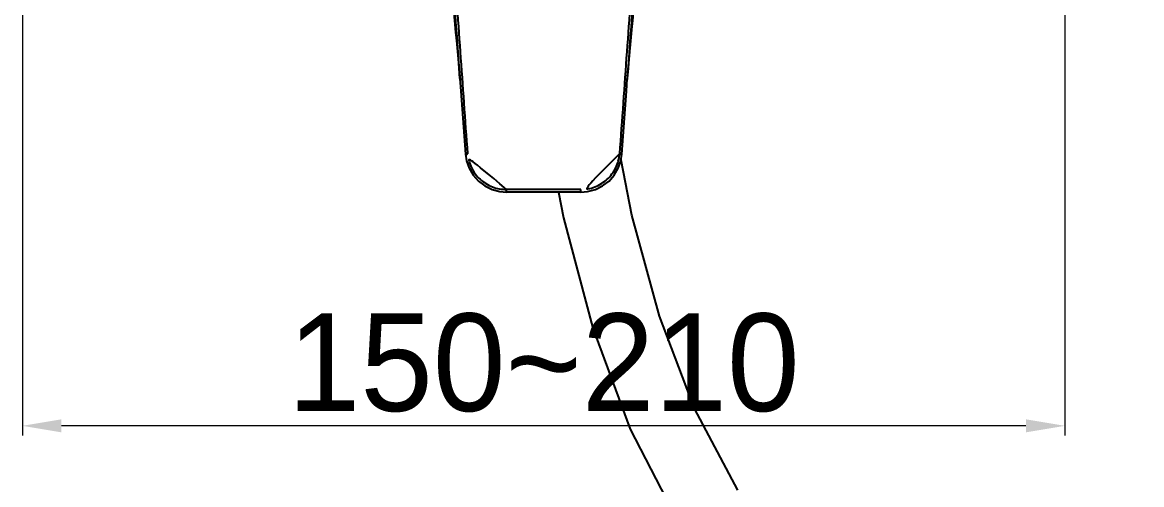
# Model space of a CAD drawing. Extents: x 16296660632 to 16296678915, y -37409619871 to -37409615350.
# Drawn here: x 16296676090.3 to 16296676319.5, y -37409618190.6 to -37409618095.9 of the extents above; entities that cross this region are included whole.
import ezdxf

# ---------------------------------------------------------------- set-up
doc = ezdxf.new("R2010")
doc.units = 0
doc.header["$LTSCALE"] = 10
doc.header["$MEASUREMENT"] = 0
doc.header["$PDMODE"] = 3
doc.header["$PDSIZE"] = -10
doc.layers.get('0').update_dxf_attribs({"linetype": 'CONTINUOUS'})
doc.layers.get('DEFPOINTS').update_dxf_attribs({"linetype": 'CONTINUOUS'})
doc.styles.add('Daelim Dimension', font='')
doc.styles.get('Daelim Dimension').set_extended_font_data('나눔고딕')
doc.dimstyles.new('DEFAULT', dxfattribs={"dimscale": 2, "dimtxt": 2, "dimasz": 2, "dimexe": 0, "dimexo": 2, "dimgap": 1, "dimtad": 1, "dimdec": 1, "dimzin": 9, "dimdsep": 46, "dimtxsty": 'Daelim Dimension', "dimcen": 0.5, "dimclrd": 252, "dimclre": 252, "dimclrt": 3, "dimadec": 1, "dimazin": 0, "dimtfac": 1, "dimtdec": 1, "dimtix": 1, "dimtmove": 0, "dimatfit": 3, "dimfxl": 1, "dimtolj": 1, "dimtzin": 1, "dimlwd": 9, "dimlwe": 9, "dimarcsym": 0})

# ---------------------------------------------------------------- blocks, each defined once
blk = doc.blocks.new('*D8')
at = {"color": 5, "lineweight": 9, "ltscale": 0.5, "transparency": 16777216}
for p, q in [((16296676090.314199, -37409618069.999863), (16296676090.314199, -37409618180.589401)), ((16296676303.812389, -37409618069.999863), (16296676303.812389, -37409618180.589401)), ((16296676295.812389, -37409618178.589401), (16296676098.314199, -37409618178.589401))]:
    blk.add_line(p, q, dxfattribs=at)
at = {"color": 5, "ltscale": 0.5, "transparency": 16777216}
for points in [[(16296676098.314199, -37409618177.256073), (16296676098.314199, -37409618179.922737), (16296676090.314199, -37409618178.589401)], [(16296676295.812389, -37409618177.256073), (16296676295.812389, -37409618179.922737), (16296676303.812389, -37409618178.589401)]]:
    blk.add_solid(points, dxfattribs=at)
at = {"layer": 'DEFPOINTS', "color": 0, "ltscale": 0.5, "transparency": 16777216}
for p in [(16296676090.314199, -37409618065.999863), (16296676303.812389, -37409618065.999863), (16296676090.314199, -37409618178.589401)]:
    blk.add_point(p, dxfattribs=at)
at = {"color": 7, "ltscale": 0.5, "transparency": 16777216, "insert": (16296676197.06329, -37409618165.702423), "char_height": 20, "attachment_point": 5, "style": 'Daelim Dimension'}
blk.add_mtext('\\A1;150~210', dxfattribs=at)

msp = doc.modelspace()

# ---------------------------------------------------------------- linework, layer by layer
at = {"ltscale": 0.5}
for p, q in [((16296676179.61182, -37409618104.097107), (16296676179.948601, -37409618107.72686)), ((16296676179.91997, -37409618107.418617), (16296676179.948549, -37409618107.72657)), ((16296676179.927719, -37409618107.434258), (16296676179.926559, -37409618107.417999)), ((16296676214.178049, -37409618107.726471), (16296676214.204451, -37409618107.442017)), ((16296676214.198879, -37409618107.434258), (16296676214.19836, -37409618107.44146)), ((16296676189.452721, -37409618130.693314), (16296676189.45273, -37409618130.158684)), ((16296676204.673861, -37409618130.158684), (16296676189.45273, -37409618130.158684)), ((16296676204.673861, -37409618130.693314), (16296676204.673861, -37409618130.158684)), ((16296676204.673861, -37409618130.693314), (16296676189.45273, -37409618130.693314))]:
    msp.add_line(p, q, dxfattribs=at)
for points in [[(16296676176.39105, -37409618069.311996), (16296676178.02844, -37409618086.988861), (16296676179.61182, -37409618104.097107)], [(16296676214.177999, -37409618107.726837), (16296676214.511841, -37409618104.128777), (16296676216.095221, -37409618087.020531), (16296676217.73554, -37409618069.311996)], [(16296676200.11483, -37409618130.693314), (16296676201.11075, -37409618135.998108), (16296676207.113689, -37409618158.557762), (16296676214.785629, -37409618179.266121), (16296676224.26391, -37409618197.67852), (16296676235.567101, -37409618213.271767), (16296676248.67082, -37409618225.721687), (16296676263.460211, -37409618234.782181), (16296676279.678101, -37409618240.33725), (16296676297.111509, -37409618242.429817), (16296676315.54958, -37409618241.21772), (16296676334.70171, -37409618236.882408), (16296676354.034861, -37409618229.344101), (16296676372.862909, -37409618218.542191), (16296676390.80541, -37409618204.362167), (16296676407.52973, -37409618186.505768), (16296676422.29217, -37409618164.890671), (16296676433.891451, -37409618140.387894), (16296676441.55991, -37409618114.184227), (16296676445.11945, -37409618086.3834)], [(16296676179.926559, -37409618107.418007), (16296676180.11105, -37409618110.00396), (16296676181.037149, -37409618122.947418)], [(16296676213.089439, -37409618122.947418), (16296676214.0165, -37409618109.990639), (16296676214.19836, -37409618107.44146)], [(16296676181.037161, -37409618122.947418), (16296676181.245831, -37409618124.290123), (16296676181.77907, -37409618125.820847), (16296676182.605551, -37409618127.225906), (16296676183.694889, -37409618128.449364), (16296676185.00646, -37409618129.440727), (16296676186.488199, -37409618130.161324), (16296676188.08329, -37409618130.582787), (16296676189.452721, -37409618130.693298)], [(16296676204.673861, -37409618130.693298), (16296676206.06654, -37409618130.578979), (16296676207.66073, -37409618130.152977), (16296676209.140579, -37409618129.428146), (16296676210.449341, -37409618128.433037), (16296676211.53511, -37409618127.206543), (16296676212.35746, -37409618125.799316), (16296676212.886221, -37409618124.267372), (16296676213.08943, -37409618122.947418)], [(16296676227.983101, -37409618175.02182), (16296676220.804701, -37409618156.109688), (16296676215.119101, -37409618135.412376), (16296676212.906111, -37409618124.138191)], [(16296676236.814289, -37409618191.75589), (16296676227.983101, -37409618175.02182)]]:
    msp.add_lwpolyline(points, dxfattribs=at)
for points, knots in [([(16296676179.926559, -37409618107.417999), (16296676179.11692, -37409618096.065392), (16296676177.908649, -37409618079.037956), (16296676176.296709, -37409618056.33709), (16296676175.489571, -37409618044.989166), (16296676175.082029, -37409618039.316017)], [0, 0, 0, 0, 0.50010673, 0.7500762075, 1, 1, 1, 1]), ([(16296676181.53587, -37409618122.876343), (16296676181.035431, -37409618115.904533), (16296676180.040751, -37409618101.96241), (16296676178.55423, -37409618081.051826), (16296676177.066999, -37409618060.147377), (16296676176.073771, -37409618046.213257), (16296676175.567841, -37409618039.247932)], [0, 0, 0, 0, 0.2501067799, 0.5001446401, 0.7501101733, 1, 1, 1, 1]), ([(16296676218.55876, -37409618039.247932), (16296676218.05282, -37409618046.213257), (16296676217.059601, -37409618060.147377), (16296676215.572359, -37409618081.051826), (16296676214.08584, -37409618101.96241), (16296676213.09116, -37409618115.904533), (16296676212.590719, -37409618122.876343)], [0, 0, 0, 0, 0.2498898279, 0.4998553618, 0.749893222, 1, 1, 1, 1]), ([(16296676219.044571, -37409618039.316017), (16296676218.63693, -37409618044.990532), (16296676217.82959, -37409618056.341164), (16296676216.21727, -37409618079.04744), (16296676215.008711, -37409618096.078941), (16296676214.198879, -37409618107.434258)], [0, 0, 0, 0, 0.2499237713, 0.499893242, 1, 1, 1, 1]), ([(16296676181.03717, -37409618122.947418), (16296676181.03694, -37409618122.943451), (16296676181.05411, -37409618122.936729), (16296676181.078569, -37409618122.929604), (16296676181.12619, -37409618122.92041), (16296676181.186569, -37409618122.911079), (16296676181.26161, -37409618122.901466), (16296676181.37924, -37409618122.888733), (16296676181.472, -37409618122.880898), (16296676181.53587, -37409618122.876343)], [0, 0, 0, 0, 0.0235280654, 0.0815506418, 0.1742592351, 0.2981532528, 0.448807078, 0.6206034624, 1, 1, 1, 1]), ([(16296676212.590719, -37409618122.876343), (16296676212.55542, -37409618123.366737), (16296676212.39085, -37409618124.343788), (16296676211.699921, -37409618126.191704), (16296676210.19606, -37409618128.208153), (16296676208.055599, -37409618129.527901), (16296676206.155239, -37409618130.067528), (16296676205.166771, -37409618130.158562), (16296676204.673861, -37409618130.158684)], [0, 0, 0, 0, 0.1251060492, 0.25024373, 0.4995795229, 0.7491744539, 0.8745785664, 1, 1, 1, 1]), ([(16296676213.08942, -37409618122.947418), (16296676213.089649, -37409618122.943451), (16296676213.07247, -37409618122.936729), (16296676213.048019, -37409618122.929611), (16296676213.000401, -37409618122.92041), (16296676212.94002, -37409618122.911087), (16296676212.864981, -37409618122.901466), (16296676212.747351, -37409618122.888733), (16296676212.654591, -37409618122.880898), (16296676212.590719, -37409618122.876343)], [0, 0, 0, 0, 0.0235261564, 0.0815478358, 0.174255907, 0.2981497213, 0.4488037055, 0.620600681, 1, 1, 1, 1]), ([(16296676189.45273, -37409618130.158684), (16296676188.95982, -37409618130.158562), (16296676187.97135, -37409618130.067528), (16296676186.07099, -37409618129.527901), (16296676183.93054, -37409618128.208153), (16296676182.42668, -37409618126.191704), (16296676181.73575, -37409618124.343788), (16296676181.57118, -37409618123.366737), (16296676181.53587, -37409618122.876343)], [0, 0, 0, 0, 0.1254214336, 0.250825546, 0.5004204771, 0.7497562702, 0.8748939507, 1, 1, 1, 1])]:
    msp.add_open_spline(points, degree=3, knots=knots, dxfattribs=at)
for points in [[(16296676176.40097, -37409618069.302902), (16296676177.575251, -37409618082.008018), (16296676178.740721, -37409618094.713959), (16296676179.91997, -37409618107.418617)], [(16296676214.204451, -37409618107.442017), (16296676215.384451, -37409618094.729561), (16296676216.550619, -37409618082.015823), (16296676217.72563, -37409618069.302902)]]:
    msp.add_open_spline(points, degree=3, dxfattribs=at)

# ---------------------------------------------------------------- dimensions: what is measured, and where the dimension line sits
dim = msp.add_linear_dim(base=(16296676090.314199, -37409618178.589401), p1=(16296676303.812389, -37409618065.999863), p2=(16296676090.314199, -37409618065.999863), text='150~210', dimstyle='DEFAULT', override={"dimtxt": 10, "dimasz": 4, "dimexe": 1, "dimdec": 0, "dimclrd": 5, "dimclre": 5, "dimclrt": 7}, dxfattribs=at)
dim.commit()
dim.dimension.update_dxf_attribs({"geometry": '*D8', "text_midpoint": (16296676197.06329, -37409618165.702423)})

doc.saveas('drawing.dxf')
